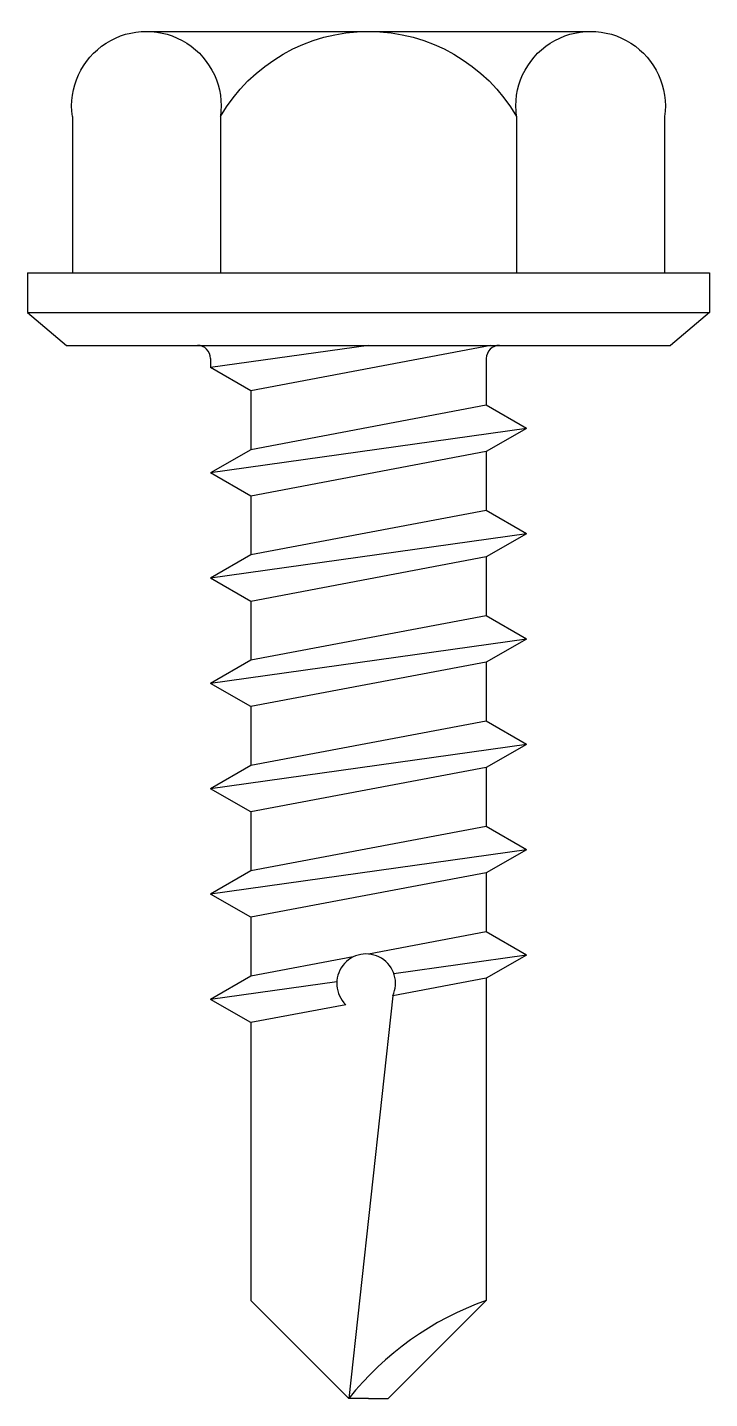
# Model space of a CAD drawing. Extents: x -5.2 to 5.2, y -16 to 4.8.
import ezdxf

# ---------------------------------------------------------------- set-up
doc = ezdxf.new("R2010")
doc.units = 0
doc.layers.get('0').update_dxf_attribs({"linetype": 'CONTINUOUS'})

msp = doc.modelspace()

# ---------------------------------------------------------------- linework, layer by layer
for p, q in [((-3.374, 4.77), (3.374, 4.77)), ((-4.498, 3.476), (-4.498, 1.099)), ((-2.249, 3.476), (-2.249, 1.099)), ((2.249, 3.476), (2.249, 1.099)), ((4.498, 3.476), (4.498, 1.099)), ((-5.182, 1.099), (5.182, 1.099)), ((-5.182, 1.099), (-5.182, 0.499)), ((5.182, 1.099), (5.182, 0.499)), ((-5.182, 0.499), (5.182, 0.499)), ((-5.182, 0.499), (-4.586, 0)), ((5.182, 0.499), (4.586, 0)), ((-4.586, 0), (4.586, 0)), ((0, 0), (-2.4, -0.337)), ((-2.4, -0.2), (-2.4, -0.337)), ((1.857, -0.002), (-1.79, -0.689)), ((1.79, -0.2), (1.79, -0.911)), ((-1.79, -0.689), (-2.4, -0.337)), ((-1.79, -0.689), (-1.79, -1.585)), ((1.79, -0.911), (-1.79, -1.585)), ((2.4, -1.263), (1.79, -0.911)), ((2.4, -1.263), (-2.4, -1.937)), ((2.4, -1.263), (1.79, -1.615)), ((-1.79, -1.585), (-2.4, -1.937)), ((1.79, -1.615), (-1.79, -2.289)), ((1.79, -1.615), (1.79, -2.511)), ((-1.79, -2.289), (-2.4, -1.937)), ((-1.79, -2.289), (-1.79, -3.185)), ((1.79, -2.511), (-1.79, -3.185)), ((2.4, -2.863), (1.79, -2.511)), ((2.4, -2.863), (-2.4, -3.537)), ((2.4, -2.863), (1.79, -3.215)), ((-1.79, -3.185), (-2.4, -3.537)), ((1.79, -3.215), (-1.79, -3.889)), ((1.79, -3.215), (1.79, -4.111)), ((-1.79, -3.889), (-2.4, -3.537)), ((-1.79, -3.889), (-1.79, -4.785)), ((1.79, -4.111), (-1.79, -4.785)), ((2.4, -4.463), (1.79, -4.111)), ((2.4, -4.463), (-2.4, -5.137)), ((2.4, -4.463), (1.79, -4.815)), ((-1.79, -4.785), (-2.4, -5.137)), ((1.79, -4.815), (-1.79, -5.489)), ((1.79, -4.815), (1.79, -5.711)), ((-1.79, -5.489), (-2.4, -5.137)), ((-1.79, -5.489), (-1.79, -6.385)), ((1.79, -5.711), (-1.79, -6.385)), ((2.4, -6.063), (1.79, -5.711)), ((2.4, -6.063), (-2.4, -6.737)), ((2.4, -6.063), (1.79, -6.415)), ((-1.79, -6.385), (-2.4, -6.737)), ((1.79, -6.415), (-1.79, -7.089)), ((1.79, -6.415), (1.79, -7.311)), ((-1.79, -7.089), (-2.4, -6.737)), ((-1.79, -7.089), (-1.79, -7.985)), ((1.79, -7.311), (-1.79, -7.985)), ((2.4, -7.663), (1.79, -7.311)), ((2.4, -7.663), (-2.4, -8.337)), ((2.4, -7.663), (1.79, -8.015)), ((-1.79, -7.985), (-2.4, -8.337)), ((1.79, -8.015), (-1.79, -8.689)), ((1.79, -8.015), (1.79, -8.911)), ((-1.79, -8.689), (-2.4, -8.337)), ((-1.79, -8.689), (-1.79, -9.585)), ((1.79, -8.911), (0, -9.248)), ((2.4, -9.263), (1.79, -8.911)), ((-0.231, -9.291), (-1.79, -9.585)), ((2.4, -9.263), (0.386, -9.546)), ((2.4, -9.263), (1.79, -9.615)), ((-1.79, -9.585), (-2.4, -9.937)), ((-0.482, -9.668), (-2.4, -9.937)), ((1.79, -9.615), (0.369, -9.883)), ((1.79, -9.615), (1.79, -14.51)), ((-1.79, -10.289), (-2.4, -9.937)), ((0.369, -9.883), (-0.3, -16)), ((-0.344, -10.017), (-1.79, -10.289)), ((-1.79, -10.289), (-1.79, -14.51)), ((-0.3, -16), (-1.79, -14.51)), ((0.3, -16), (1.79, -14.51)), ((0, -16), (-0.3, -16)), ((0, -16), (0.3, -16))]:
    msp.add_line(p, q)
for centre, radius, start, end in [((-2.6, -0.2), 0.2, 0, 90), ((1.99, -0.2), 0.2, 90, 180), ((-0.036, -9.693), 0.447, 334.9328, 226.41), ((3.34, -18.895), 4.651, 109.468, 141.5036)]:
    msp.add_arc(centre, radius, start, end)
at = {"extrusion": (0, 0, -1)}
for centre, major_axis, start_param, end_param in [((-3.374, 3.634), (-0.803, 0.803), 5.358405, 8.778762), ((3.374, 3.634), (-0.803, 0.803), 5.358405, 8.778753), ((0, 2.167), (-1.84, 1.84), 6.024854, 8.112311)]:
    msp.add_ellipse(centre, major_axis=major_axis, ratio=1, start_param=start_param, end_param=end_param, dxfattribs=at)

doc.saveas('drawing.dxf')
